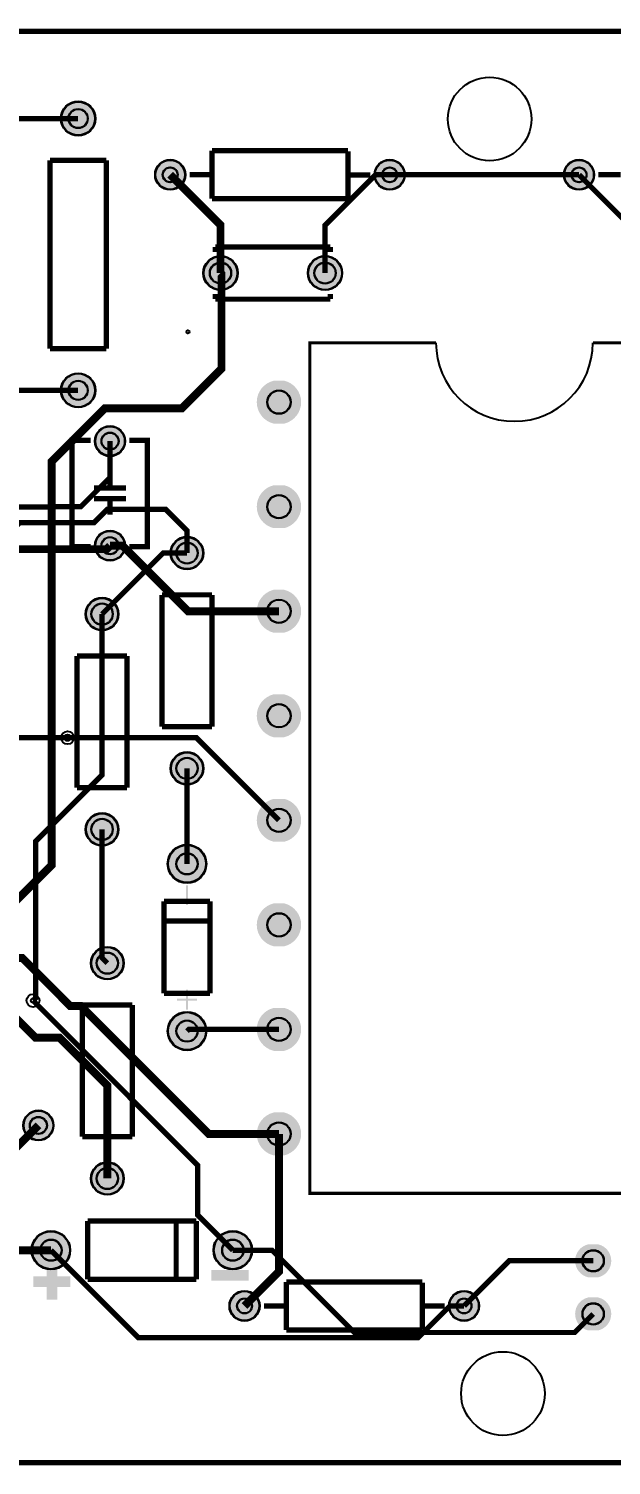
# Model space of a CAD drawing. Extents: x 610 to 6177, y 70 to 2783.
# Drawn here: x 2387 to 3484, y 70 to 2775 of the extents above; entities that cross this region are included whole.
import ezdxf

# ---------------------------------------------------------------- set-up
doc = ezdxf.new("R2010")
doc.units = 9
for name, color, linetype, true_color in [('BoardOutLine', 7, 'Continuous', 0xff00ff), ('BottomLayer', 7, 'Continuous', 0x0000ff), ('BottomSolderMaskLayer', 7, 'Continuous', 0xaa00ff), ('Document', 7, 'Continuous', 0xffffff), ('Hole', 7, 'Continuous', 0x222222), ('Multi-Layer', 7, 'Continuous', 0xc0c0c0), ('TopLayer', 7, 'Continuous', 0xff0000), ('TopSilkLayer', 7, 'Continuous', 0xffcc00), ('TopSolderMaskLayer', 7, 'Continuous', 0x800080)]:
    doc.layers.add(name, color=color, linetype=linetype, true_color=true_color)

msp = doc.modelspace()

# ---------------------------------------------------------------- hatches: boundary and pattern name
at = {"layer": 'BottomSolderMaskLayer'}
for points in [[(2447.504, 2605.91, 1), (2512.496, 2605.91, 1)], [(2624.7509999999975, 2500, 1), (2681.868999999998, 2500, 1)], [(3038.131000000002, 2500, 1), (3095.2490000000025, 2500, 1)], [(3394.7509999999975, 2500, 1), (3451.868999999998, 2500, 1)], [(2715.653999999994, 2315, 1), (2780.6459999999943, 2315, 1)], [(2912.504, 2315, 1), (2977.496, 2315, 1)], [(2447.504, 2094.09, 1), (2512.496, 2094.09, 1)], [(2868.282500000001, 2112.2199999999984, -0.7853981633974483), (2868.282500000001, 2031.4799999999987), (2848.0975000000035, 2031.4799999999987, -0.7853981633974483), (2848.0975000000035, 2112.2199999999984)], [(2511.441, 1998.420000000002, 1), (2568.559, 1998.420000000002, 1)], [(2868.282500000001, 1915.37, -0.7853981633974483), (2868.282500000001, 1834.63), (2848.0975000000035, 1834.63, -0.7853981633974483), (2848.0975000000035, 1915.37)], [(2511.441, 1801.5699999999997, 1), (2568.559, 1801.5699999999997, 1)], [(2654, 1787.7599999999984, 1), (2716, 1787.7599999999984, 1)], [(2868.282500000001, 1718.5200000000013, -0.7853981633974483), (2868.282500000001, 1637.7800000000016), (2848.0975000000035, 1637.7800000000016, -0.7853981633974483), (2848.0975000000035, 1718.5200000000013)], [(2494, 1672.7599999999984, 1), (2556, 1672.7599999999984, 1)], [(2868.282500000001, 1521.6700000000028, -0.7853981633974483), (2868.282500000001, 1440.930000000003), (2848.0975000000035, 1440.930000000003, -0.7853981633974483), (2848.0975000000035, 1521.6700000000028)], [(2654, 1382.2400000000052, 1), (2716, 1382.2400000000052, 1)], [(2868.282500000001, 1324.8200000000043, -0.7853981633974483), (2868.282500000001, 1244.0800000000045), (2848.0975000000035, 1244.0800000000045, -0.7853981633974483), (2848.0975000000035, 1324.8200000000043)], [(2494, 1267.2400000000052, 1), (2556, 1267.2400000000052, 1)], [(2648.567, 1202.4800000000032, 1), (2721.433, 1202.4800000000032, 1)], [(2868.282500000001, 1127.9700000000057, -0.7853981633974483), (2868.282500000001, 1047.230000000006), (2848.0975000000035, 1047.230000000006, -0.7853981633974483), (2848.0975000000035, 1127.9700000000057)], [(2504, 1015.5200000000041, 1), (2566, 1015.5200000000041, 1)], [(2648.567, 887.5199999999968, 1), (2721.433, 887.5199999999968, 1)], [(2868.282500000001, 931.12, -0.7853981633974483), (2868.282500000001, 850.38), (2848.0975000000035, 850.38, -0.7853981633974483), (2848.0975000000035, 931.12)], [(2376.576499999995, 710, 1), (2433.6634999999956, 710, 1)], [(2868.282500000001, 734.2700000000015, -0.7853981633974483), (2868.282500000001, 653.5300000000015), (2848.0975000000035, 653.5300000000015, -0.7853981633974483), (2848.0975000000035, 734.2700000000015)], [(2504, 610, 1), (2566, 610, 1)], [(2392.306999999998, 475, 1), (2465.172999999998, 475, 1)], [(2734.827000000002, 475, 1), (2807.693000000002, 475, 1)], [(3440.3176666666695, 424, -0.7853981633974483), (3440.3176666666695, 486), (3459.6823333333305, 486, -0.7853981633974483), (3459.6823333333305, 424)], [(2764.7509999999975, 370, 1), (2821.868999999998, 370, 1)], [(3178.131000000002, 370, 1), (3235.2490000000025, 370, 1)], [(3440.3176666666695, 324, -0.7853981633974483), (3440.3176666666695, 386), (3459.6823333333305, 386, -0.7853981633974483), (3459.6823333333305, 324)]]:
    msp.add_hatch(color=256, dxfattribs=at).paths.add_polyline_path(points)
at = {"layer": 'Document'}
for points in [[(2686.9679999999935, 1162.1129999999976), (2686.9679999999935, 1124.711000000003), (2683.0310000000027, 1124.711000000003), (2683.0310000000027, 1162.1129999999976)], [(2703.6560000000027, 944.6719999999987), (2666.254000000001, 944.6719999999987), (2666.254000000001, 948.609000000004), (2703.6560000000027, 948.609000000004)], [(2683.0320000000065, 927.8740000000034), (2683.0320000000065, 965.275999999998), (2686.9689999999973, 965.275999999998), (2686.9689999999973, 927.8740000000034)], [(2440.7409999999945, 451.66599999999744), (2440.7409999999945, 381.66599999999744), (2420.7409999999945, 381.66599999999744), (2420.7409999999945, 451.66599999999744)], [(2800.8780000000042, 417.86300000000483), (2730.8780000000042, 417.86300000000483), (2730.8780000000042, 437.86300000000483), (2800.8780000000042, 437.86300000000483)], [(2465.555999999997, 405.73999999999796), (2395.555999999997, 405.73999999999796), (2395.555999999997, 425.73999999999796), (2465.555999999997, 425.73999999999796)]]:
    msp.add_hatch(color=256, dxfattribs=at).paths.add_polyline_path(points)
at = {"layer": 'Multi-Layer'}
for points in [[(2448.504, 2605.91, 1), (2511.496, 2605.91, 1)], [(2625.7509999999975, 2500, 1), (2680.868999999998, 2500, 1)], [(3039.131000000002, 2500, 1), (3094.2490000000025, 2500, 1)], [(3395.7509999999975, 2500, 1), (3450.868999999998, 2500, 1)], [(2716.653999999994, 2315, 1), (2779.6459999999943, 2315, 1)], [(2913.504, 2315, 1), (2976.496, 2315, 1)], [(2448.504, 2094.09, 1), (2511.496, 2094.09, 1)], [(2868.0325000000084, 2111.2199999999984, -0.7853981633974483), (2868.0325000000084, 2032.4799999999987), (2848.3475000000035, 2032.4799999999987, -0.7853981633974483), (2848.3475000000035, 2111.2199999999984)], [(2512.441, 1998.420000000002, 1), (2567.559, 1998.420000000002, 1)], [(2868.0325000000084, 1914.37, -0.7853981633974483), (2868.0325000000084, 1835.63), (2848.3475000000035, 1835.63, -0.7853981633974483), (2848.3475000000035, 1914.37)], [(2512.441, 1801.5699999999997, 1), (2567.559, 1801.5699999999997, 1)], [(2655, 1787.7599999999984, 1), (2715, 1787.7599999999984, 1)], [(2868.0325000000084, 1717.5200000000013, -0.7853981633974483), (2868.0325000000084, 1638.7800000000016), (2848.3475000000035, 1638.7800000000016, -0.7853981633974483), (2848.3475000000035, 1717.5200000000013)], [(2495, 1672.7599999999984, 1), (2555, 1672.7599999999984, 1)], [(2868.0325000000084, 1520.6700000000028, -0.7853981633974483), (2868.0325000000084, 1441.930000000003), (2848.3475000000035, 1441.930000000003, -0.7853981633974483), (2848.3475000000035, 1520.6700000000028)], [(2655, 1382.2400000000052, 1), (2715, 1382.2400000000052, 1)], [(2868.0325000000084, 1323.8200000000043, -0.7853981633974483), (2868.0325000000084, 1245.0800000000045), (2848.3475000000035, 1245.0800000000045, -0.7853981633974483), (2848.3475000000035, 1323.8200000000043)], [(2495, 1267.2400000000052, 1), (2555, 1267.2400000000052, 1)], [(2649.567, 1202.4800000000032, 1), (2720.433, 1202.4800000000032, 1)], [(2868.0325000000084, 1126.9700000000057, -0.7853981633974483), (2868.0325000000084, 1048.230000000006), (2848.3475000000035, 1048.230000000006, -0.7853981633974483), (2848.3475000000035, 1126.9700000000057)], [(2505, 1015.5200000000041, 1), (2565, 1015.5200000000041, 1)], [(2649.567, 887.5199999999968, 1), (2720.433, 887.5199999999968, 1)], [(2868.0325000000084, 930.12, -0.7853981633974483), (2868.0325000000084, 851.38), (2848.3475000000035, 851.38, -0.7853981633974483), (2848.3475000000035, 930.12)], [(2377.560999999995, 710, 1), (2432.6789999999955, 710, 1)], [(2868.0325000000084, 733.2700000000015, -0.7853981633974483), (2868.0325000000084, 654.5300000000015), (2848.3475000000035, 654.5300000000015, -0.7853981633974483), (2848.3475000000035, 733.2700000000015)], [(2505, 610, 1), (2565, 610, 1)], [(2393.306999999998, 475, 1), (2464.172999999998, 475, 1)], [(2735.827000000002, 475, 1), (2806.693000000002, 475, 1)], [(3440.6300000000047, 425, -0.7853981633974483), (3440.6300000000047, 485), (3459.3699999999953, 485, -0.7853981633974483), (3459.3699999999953, 425)], [(2765.7509999999975, 370, 1), (2820.868999999998, 370, 1)], [(3179.131000000002, 370, 1), (3234.2490000000025, 370, 1)], [(3440.6300000000047, 325, -0.7853981633974483), (3440.6300000000047, 385), (3459.3699999999953, 385, -0.7853981633974483), (3459.3699999999953, 325)]]:
    msp.add_hatch(color=256, dxfattribs=at).paths.add_polyline_path(points)
at = {"layer": 'TopSolderMaskLayer'}
for points in [[(2447.504, 2605.91, 1), (2512.496, 2605.91, 1)], [(2624.7509999999975, 2500, 1), (2681.868999999998, 2500, 1)], [(3038.131000000002, 2500, 1), (3095.2490000000025, 2500, 1)], [(3394.7509999999975, 2500, 1), (3451.868999999998, 2500, 1)], [(2715.653999999994, 2315, 1), (2780.6459999999943, 2315, 1)], [(2912.504, 2315, 1), (2977.496, 2315, 1)], [(2447.504, 2094.09, 1), (2512.496, 2094.09, 1)], [(2868.282500000001, 2112.2199999999984, -0.7853981633974483), (2868.282500000001, 2031.4799999999987), (2848.0975000000035, 2031.4799999999987, -0.7853981633974483), (2848.0975000000035, 2112.2199999999984)], [(2511.441, 1998.420000000002, 1), (2568.559, 1998.420000000002, 1)], [(2868.282500000001, 1915.37, -0.7853981633974483), (2868.282500000001, 1834.63), (2848.0975000000035, 1834.63, -0.7853981633974483), (2848.0975000000035, 1915.37)], [(2511.441, 1801.5699999999997, 1), (2568.559, 1801.5699999999997, 1)], [(2654, 1787.7599999999984, 1), (2716, 1787.7599999999984, 1)], [(2868.282500000001, 1718.5200000000013, -0.7853981633974483), (2868.282500000001, 1637.7800000000016), (2848.0975000000035, 1637.7800000000016, -0.7853981633974483), (2848.0975000000035, 1718.5200000000013)], [(2494, 1672.7599999999984, 1), (2556, 1672.7599999999984, 1)], [(2868.282500000001, 1521.6700000000028, -0.7853981633974483), (2868.282500000001, 1440.930000000003), (2848.0975000000035, 1440.930000000003, -0.7853981633974483), (2848.0975000000035, 1521.6700000000028)], [(2654, 1382.2400000000052, 1), (2716, 1382.2400000000052, 1)], [(2868.282500000001, 1324.8200000000043, -0.7853981633974483), (2868.282500000001, 1244.0800000000045), (2848.0975000000035, 1244.0800000000045, -0.7853981633974483), (2848.0975000000035, 1324.8200000000043)], [(2494, 1267.2400000000052, 1), (2556, 1267.2400000000052, 1)], [(2648.567, 1202.4800000000032, 1), (2721.433, 1202.4800000000032, 1)], [(2868.282500000001, 1127.9700000000057, -0.7853981633974483), (2868.282500000001, 1047.230000000006), (2848.0975000000035, 1047.230000000006, -0.7853981633974483), (2848.0975000000035, 1127.9700000000057)], [(2504, 1015.5200000000041, 1), (2566, 1015.5200000000041, 1)], [(2648.567, 887.5199999999968, 1), (2721.433, 887.5199999999968, 1)], [(2868.282500000001, 931.12, -0.7853981633974483), (2868.282500000001, 850.38), (2848.0975000000035, 850.38, -0.7853981633974483), (2848.0975000000035, 931.12)], [(2376.576499999995, 710, 1), (2433.6634999999956, 710, 1)], [(2868.282500000001, 734.2700000000015, -0.7853981633974483), (2868.282500000001, 653.5300000000015), (2848.0975000000035, 653.5300000000015, -0.7853981633974483), (2848.0975000000035, 734.2700000000015)], [(2504, 610, 1), (2566, 610, 1)], [(2392.306999999998, 475, 1), (2465.172999999998, 475, 1)], [(2734.827000000002, 475, 1), (2807.693000000002, 475, 1)], [(3440.3176666666695, 424, -0.7853981633974483), (3440.3176666666695, 486), (3459.6823333333305, 486, -0.7853981633974483), (3459.6823333333305, 424)], [(2764.7509999999975, 370, 1), (2821.868999999998, 370, 1)], [(3178.131000000002, 370, 1), (3235.2490000000025, 370, 1)], [(3440.3176666666695, 324, -0.7853981633974483), (3440.3176666666695, 386), (3459.6823333333305, 386, -0.7853981633974483), (3459.6823333333305, 324)]]:
    msp.add_hatch(color=256, dxfattribs=at).paths.add_polyline_path(points)

# ---------------------------------------------------------------- linework, layer by layer
at = {"layer": 'BoardOutLine', "const_width": 10}
msp.add_lwpolyline([(625, 2770), (6145, 2770), (6145, 75), (625, 75), (625, 2770)], close=True, dxfattribs=at)
at = {"layer": 'BottomLayer'}
for points, const_width in [([(2748.100000000006, 2315), (2748.100000000006, 2405.2000000000007), (2653.300000000003, 2500)], 15), ([(2350, 1025), (2350, 1120), (2430, 1200), (2430, 1960), (2530, 2060), (2675, 2060), (2750, 2135), (2750, 2313.1500000000015), (2748.149999999994, 2315)], 15), ([(2525, 1672.7599999999984), (2640, 1787.7599999999984), (2685, 1787.7599999999984)], 10), ([(2858.188000000002, 1284.451000000001), (2702.6389999999956, 1440), (2460, 1440)], 10), ([(2685, 1202.4800000000032), (2685, 1382.2400000000052)], 10), ([(2535, 1015.5200000000041), (2525, 1025.520000000004), (2525, 1267.2400000000052)], 10), ([(2858.199999999997, 693.9000000000015), (2726.0999999999985, 693.9000000000015), (2485, 935), (2465, 935), (2375, 1025), (2350, 1025)], 15), ([(2771.300000000003, 475), (2705, 541.3000000000029), (2705, 635), (2395, 945)], 10), ([(2793.3099999999977, 370), (2858.1900000000023, 434.8799999999974), (2858.1900000000023, 693.9000000000015)], 15), ([(2292.7599999999948, 465), (2302.7599999999948, 475), (2428.739999999998, 475)], 15), ([(2428.699999999997, 475), (2593.699999999997, 310), (3120, 310), (3180, 370), (3206.699999999997, 370)], 10)]:
    msp.add_lwpolyline(points, dxfattribs=dict(at, const_width=const_width))
at = {"layer": 'BottomSolderMaskLayer'}
for centre, radius in [((2480, 2605.91), 32.495999999999995), ((2480, 2605.902000000002), 18.27951587503175), ((2653.3099999999977, 2500), 28.558999999999997), ((3066.6900000000023, 2500), 28.558999999999997), ((3423.3099999999977, 2500), 28.558999999999997), ((2653.3070000000007, 2500), 14.280018142893427), ((3066.6929999999993, 2500), 14.280018142893427), ((3423.3070000000007, 2500), 14.280018142893427), ((2748.149999999994, 2315), 32.495999999999995), ((2748.145000000004, 2315), 20.309999999999995), ((2945, 2315), 32.495999999999995), ((2944.9949999999953, 2315), 20.309999999999995), ((2480, 2094.09), 32.495999999999995), ((2480, 2094.097999999998), 18.27951587503175), ((2858.1900000000023, 2071.8499999999985), 22.204012700025398), ((2540, 1998.420000000002), 28.558999999999997), ((2540, 1998.4300000000003), 16.31942857142857), ((2858.1900000000023, 1875), 22.204012700025398), ((2540, 1801.5699999999997), 28.558999999999997), ((2540, 1801.579999999998), 16.31942857142857), ((2685, 1787.7599999999984), 31.000000000000004), ((2685, 1787.7560000000012), 20.341166666666666), ((2525, 1672.7599999999984), 31.000000000000004), ((2525, 1672.7560000000012), 20.341166666666666), ((2858.1900000000023, 1678.1500000000015), 22.204012700025398), ((2858.1900000000023, 1481.300000000003), 22.204012700025398), ((2685, 1382.2400000000052), 31.000000000000004), ((2685, 1382.2439999999988), 20.341166666666666), ((2858.1900000000023, 1284.4500000000044), 22.204012700025398), ((2525, 1267.2400000000052), 31.000000000000004), ((2525, 1267.2439999999988), 20.341166666666666), ((2685, 1202.4800000000032), 36.433), ((2685, 1202.476999999999), 20.240555555555556), ((2858.1900000000023, 1087.6000000000058), 22.204012700025398), ((2535, 1015.5200000000041), 31.000000000000004), ((2535, 1015.515999999996), 20.341166666666666), ((2685, 887.5199999999968), 36.433), ((2685, 887.523000000001), 20.240555555555556), ((2858.1900000000023, 890.75), 22.204012700025398), ((2405.1199999999953, 710), 28.5435), ((2405.1129999999976, 710), 16.31057142857143), ((2858.1900000000023, 693.9000000000015), 22.204012700025398), ((2535, 610), 31.000000000000004), ((2535, 610.0040000000008), 20.341166666666666), ((2428.739999999998, 475), 36.433), ((2428.738000000005, 475), 20.240555555555556), ((2771.260000000002, 475), 36.433), ((2771.261999999995, 475), 20.240555555555556), ((3450, 455), 20.341166666666666), ((2793.3099999999977, 370), 28.558999999999997), ((2793.3070000000007, 370), 14.280018142893427), ((3206.6900000000023, 370), 28.558999999999997), ((3206.6929999999993, 370), 14.280018142893427), ((3450, 355), 20.341166666666666)]:
    msp.add_circle(centre, radius, dxfattribs=at)
at = {"layer": 'Document'}
msp.add_circle((2686.840000000004, 2204.3300000000017), 2.9499999999999997, dxfattribs=at)
at = {"layer": 'Hole'}
for centre, radius in [((2460, 1440), 6.101999999999999), ((2395, 945), 4)]:
    msp.add_circle(centre, radius, dxfattribs=at)
at = {"layer": 'Multi-Layer'}
for centre, radius in [((3255, 2605), 78.74), ((2480, 2605.91), 31.496), ((2480, 2605.902000000002), 17.717), ((2653.3099999999977, 2500), 27.559), ((3066.6900000000023, 2500), 27.559), ((3423.3099999999977, 2500), 27.559), ((2653.3070000000007, 2500), 13.78), ((3066.6929999999993, 2500), 13.78), ((3423.3070000000007, 2500), 13.78), ((2748.149999999994, 2315), 31.496), ((2748.145000000004, 2315), 19.685), ((2945, 2315), 31.496), ((2944.9949999999953, 2315), 19.685), ((2480, 2094.09), 31.496), ((2480, 2094.097999999998), 17.717), ((2858.1900000000023, 2071.8499999999985), 21.654), ((2540, 1998.420000000002), 27.559), ((2540, 1998.4300000000003), 15.748), ((2858.1900000000023, 1875), 21.654), ((2540, 1801.5699999999997), 27.559), ((2540, 1801.579999999998), 15.748), ((2685, 1787.7599999999984), 30), ((2685, 1787.7560000000012), 19.685), ((2525, 1672.7599999999984), 30), ((2525, 1672.7560000000012), 19.685), ((2858.1900000000023, 1678.1500000000015), 21.654), ((2858.1900000000023, 1481.300000000003), 21.654), ((2460, 1440), 12.204999999999998), ((2685, 1382.2400000000052), 30), ((2685, 1382.2439999999988), 19.685), ((2858.1900000000023, 1284.4500000000044), 21.654), ((2525, 1267.2400000000052), 30), ((2525, 1267.2439999999988), 19.685), ((2685, 1202.4800000000032), 35.433), ((2685, 1202.476999999999), 19.685), ((2858.1900000000023, 1087.6000000000058), 21.654), ((2535, 1015.5200000000041), 30), ((2535, 1015.515999999996), 19.685), ((2395, 945), 12.204999999999998), ((2685, 887.5199999999968), 35.433), ((2685, 887.523000000001), 19.685), ((2858.1900000000023, 890.75), 21.654), ((2405.1199999999953, 710), 27.559), ((2405.1129999999976, 710), 15.748), ((2858.1900000000023, 693.9000000000015), 21.654), ((2535, 610), 30), ((2535, 610.0040000000008), 19.685), ((2428.739999999998, 475), 35.433), ((2428.738000000005, 475), 19.685), ((2771.260000000002, 475), 35.433), ((2771.261999999995, 475), 19.685), ((3450, 455), 19.685), ((2793.3099999999977, 370), 27.559), ((2793.3070000000007, 370), 13.78), ((3206.6900000000023, 370), 27.559), ((3206.6929999999993, 370), 13.78), ((3450, 355), 19.685), ((3280, 205), 78.74)]:
    msp.add_circle(centre, radius, dxfattribs=at)
at = {"layer": 'TopLayer'}
for points, const_width in [([(2275, 2551.6899999999987), (2329.219999999994, 2605.91), (2480, 2605.91)], 10), ([(2945, 2315), (2945, 2405), (3040, 2500), (3066.699999999997, 2500)], 10), ([(3066.6900000000023, 2500), (3423.3099999999977, 2500)], 10), ([(3423.3099999999977, 2500), (3516.5800000000017, 2406.729999999996), (3516.5800000000017, 2340)], 10), ([(1793.3099999999977, 1930), (2005, 1930), (2169.0899999999965, 2094.09), (2480, 2094.09)], 10), ([(2305, 1874.0999999999985), (2485, 1875), (2540, 1930), (2540, 1998.4000000000015)], 10), ([(1329.5999999999985, 1790), (1379.5999999999985, 1840), (1855, 1840), (1950, 1745), (2180, 1745), (2250, 1815), (2340, 1815), (2370, 1845), (2510, 1845), (2535, 1870), (2645, 1870), (2685, 1830), (2685, 1787.800000000003)], 10), ([(2040, 1189.8799999999974), (2040, 1500), (2335, 1795), (2533.4300000000003, 1795), (2540, 1801.5699999999997)], 15), ([(2540, 1801.5999999999985), (2563.4000000000015, 1801.5999999999985), (2686.899999999994, 1678.0999999999985), (2858.199999999997, 1678.0999999999985)], 15), ([(2395, 945), (2400, 950), (2400, 1245), (2525, 1370), (2525, 1672.7599999999984)], 10), ([(2305, 1385.911), (2359.089000000007, 1440), (2460, 1440)], 10), ([(2040, 1189.8999999999942), (2085.100000000006, 1189.8999999999942), (2400, 875), (2445, 875), (2535, 785), (2535, 610)], 15), ([(2685, 887.5199999999968), (2688.230000000003, 890.75), (2858.1900000000023, 890.75)], 10), ([(1745, 621.7299999999959), (2316.850000000006, 621.7299999999959), (2405.1199999999953, 710)], 15), ([(3450, 355), (3415, 320), (3000, 320), (2845, 475), (2771.300000000003, 475)], 10), ([(3206.6900000000023, 370), (3291.6900000000023, 455), (3450, 455)], 10)]:
    msp.add_lwpolyline(points, dxfattribs=dict(at, const_width=const_width))
at = {"layer": 'TopSilkLayer'}
for points, const_width in [([(2732.047000000006, 2454.724000000002), (2732.047000000006, 2545.275999999998)], 10), ([(2732.047000000006, 2545.275999999998), (2987.952999999994, 2545.275999999998)], 10), ([(2987.952999999994, 2544.094000000001), (2987.952999999994, 2455.905999999999)], 10), ([(2426.850999999995, 2172.833999999999), (2426.850000000006, 2527.166000000001)], 10), ([(2533.149000000005, 2527.166000000001), (2426.850000000006, 2527.166000000001)], 10), ([(2533.149000000005, 2527.166000000001), (2533.149999999994, 2172.833999999999)], 10), ([(2689.9689999999973, 2500), (2732.047000000006, 2500)], 10), ([(2987.952999999994, 2499.8410000000003), (3030.0310000000027, 2499.8410000000003)], 10), ([(3459.9689999999973, 2500), (3502.047000000006, 2500)], 10), ([(2987.952999999994, 2454.724000000002), (2732.047000000006, 2454.724000000002)], 10), ([(2738.303, 2364.214), (2954.839, 2364.2129999999997)], 10), ([(2738.303, 2364.214), (2738.303, 2354.7429999999986)], 10), ([(2954.839, 2364.2129999999997), (2954.839, 2354.7429999999986)], 10), ([(2738.303, 2275.2570000000014), (2738.303, 2265.7870000000003)], 10), ([(2954.839, 2275.2570000000014), (2954.839, 2265.786)], 10), ([(2954.839, 2265.786), (2738.3009999999995, 2265.7870000000003)], 10), ([(2533.149999999994, 2172.833999999999), (2426.850999999995, 2172.833999999999)], 10), ([(3153.8339999999953, 2183.6100000000006), (2916.402000000002, 2183.6100000000006), (2916.402000000002, 582.1399999999994), (3686.787000000004, 582.1399999999994), (3686.787000000004, 2183.6100000000006), (3449.354999999996, 2183.6100000000006)], 6), ([(2468.640999999996, 1800), (2468.640999999996, 2000), (2503.375, 2000)], 10), ([(2576.625, 2000), (2610, 2000), (2610, 1800), (2576.625, 1800)], 10), ([(2540, 1940), (2540, 1910)], 10), ([(2510, 1910), (2570, 1910)], 10), ([(2570, 1890), (2510, 1890)], 10), ([(2540, 1860), (2540, 1890)], 10), ([(2468.640999999996, 1800), (2503.375, 1800)], 10), ([(2637.756000000001, 1460.9839999999967), (2637.756000000001, 1709.0160000000033)], 10), ([(2637.756000000001, 1709.0160000000033), (2732.243999999999, 1709.0160000000033)], 10), ([(2732.243999999999, 1709.0160000000033), (2732.243999999999, 1460.9839999999967)], 10), ([(2477.756000000001, 1345.9839999999967), (2477.756000000001, 1594.0160000000033)], 10), ([(2477.756000000001, 1594.0160000000033), (2572.243999999999, 1594.0160000000033)], 10), ([(2572.243999999999, 1594.0160000000033), (2572.243999999999, 1345.9839999999967)], 10), ([(2732.243999999999, 1460.9839999999967), (2637.756000000001, 1460.9839999999967)], 10), ([(2572.243999999999, 1345.9839999999967), (2477.756000000001, 1345.9839999999967)], 10), ([(2641.6920000000027, 1131.6130000000048), (2641.6920000000027, 958.3849999999948)], 10), ([(2728.3079999999973, 1131.6130000000048), (2641.6920000000027, 1131.6130000000048)], 10), ([(2728.3079999999973, 1131.6130000000048), (2728.3079999999973, 958.3849999999948)], 10), ([(2728.3079999999973, 1094.6300000000047), (2641.6920000000027, 1094.6300000000047)], 10), ([(2728.3079999999973, 958.3849999999948), (2641.6920000000027, 958.3849999999948)], 10), ([(2487.756000000001, 688.7439999999988), (2487.756000000001, 936.775999999998)], 10), ([(2487.756000000001, 936.775999999998), (2582.243999999999, 936.775999999998)], 10), ([(2582.243999999999, 936.775999999998), (2582.243999999999, 688.7439999999988)], 10), ([(2582.243999999999, 688.7439999999988), (2487.756000000001, 688.7439999999988)], 10), ([(2497.637999999999, 419.8819999999978), (2497.637999999999, 530.1180000000022)], 10), ([(2702.362000000001, 530.1180000000022), (2497.637999999999, 530.1180000000022)], 10), ([(2664.596000000005, 419.8819999999978), (2664.596000000005, 530.1180000000022)], 10), ([(2702.362000000001, 419.8819999999978), (2702.362000000001, 530.1180000000022)], 10), ([(2702.362000000001, 419.8819999999978), (2497.637999999999, 419.8819999999978)], 10), ([(2872.047000000006, 324.724000000002), (2872.047000000006, 415.275999999998)], 10), ([(2872.047000000006, 415.275999999998), (3127.952999999994, 415.275999999998)], 10), ([(3127.952999999994, 414.0939999999973), (3127.952999999994, 325.9060000000027)], 10), ([(2829.9689999999973, 370), (2872.047000000006, 370)], 10), ([(3127.952999999994, 369.84100000000035), (3170.0310000000027, 369.84100000000035)], 10), ([(3127.952999999994, 324.724000000002), (2872.047000000006, 324.724000000002)], 10)]:
    msp.add_lwpolyline(points, dxfattribs=dict(at, const_width=const_width))
msp.add_circle((2686.840000000004, 2204.3300000000017), 2.9499999999999997, dxfattribs=at)
msp.add_arc((3301.594499999992, 2183.6100130368213), 147.7605, 180.000005050993, 359.99999494900703, dxfattribs=at)
at = {"layer": 'TopSolderMaskLayer'}
for centre, radius in [((2480, 2605.91), 32.495999999999995), ((2480, 2605.902000000002), 18.27951587503175), ((2653.3099999999977, 2500), 28.558999999999997), ((3066.6900000000023, 2500), 28.558999999999997), ((3423.3099999999977, 2500), 28.558999999999997), ((2653.3070000000007, 2500), 14.280018142893427), ((3066.6929999999993, 2500), 14.280018142893427), ((3423.3070000000007, 2500), 14.280018142893427), ((2748.149999999994, 2315), 32.495999999999995), ((2748.145000000004, 2315), 20.309999999999995), ((2945, 2315), 32.495999999999995), ((2944.9949999999953, 2315), 20.309999999999995), ((2480, 2094.09), 32.495999999999995), ((2480, 2094.097999999998), 18.27951587503175), ((2858.1900000000023, 2071.8499999999985), 22.204012700025398), ((2540, 1998.420000000002), 28.558999999999997), ((2540, 1998.4300000000003), 16.31942857142857), ((2858.1900000000023, 1875), 22.204012700025398), ((2540, 1801.5699999999997), 28.558999999999997), ((2540, 1801.579999999998), 16.31942857142857), ((2685, 1787.7599999999984), 31.000000000000004), ((2685, 1787.7560000000012), 20.341166666666666), ((2525, 1672.7599999999984), 31.000000000000004), ((2525, 1672.7560000000012), 20.341166666666666), ((2858.1900000000023, 1678.1500000000015), 22.204012700025398), ((2858.1900000000023, 1481.300000000003), 22.204012700025398), ((2685, 1382.2400000000052), 31.000000000000004), ((2685, 1382.2439999999988), 20.341166666666666), ((2858.1900000000023, 1284.4500000000044), 22.204012700025398), ((2525, 1267.2400000000052), 31.000000000000004), ((2525, 1267.2439999999988), 20.341166666666666), ((2685, 1202.4800000000032), 36.433), ((2685, 1202.476999999999), 20.240555555555556), ((2858.1900000000023, 1087.6000000000058), 22.204012700025398), ((2535, 1015.5200000000041), 31.000000000000004), ((2535, 1015.515999999996), 20.341166666666666), ((2685, 887.5199999999968), 36.433), ((2685, 887.523000000001), 20.240555555555556), ((2858.1900000000023, 890.75), 22.204012700025398), ((2405.1199999999953, 710), 28.5435), ((2405.1129999999976, 710), 16.31057142857143), ((2858.1900000000023, 693.9000000000015), 22.204012700025398), ((2535, 610), 31.000000000000004), ((2535, 610.0040000000008), 20.341166666666666), ((2428.739999999998, 475), 36.433), ((2428.738000000005, 475), 20.240555555555556), ((2771.260000000002, 475), 36.433), ((2771.261999999995, 475), 20.240555555555556), ((3450, 455), 20.341166666666666), ((2793.3099999999977, 370), 28.558999999999997), ((2793.3070000000007, 370), 14.280018142893427), ((3206.6900000000023, 370), 28.558999999999997), ((3206.6929999999993, 370), 14.280018142893427), ((3450, 355), 20.341166666666666)]:
    msp.add_circle(centre, radius, dxfattribs=at)

doc.saveas('drawing.dxf')
